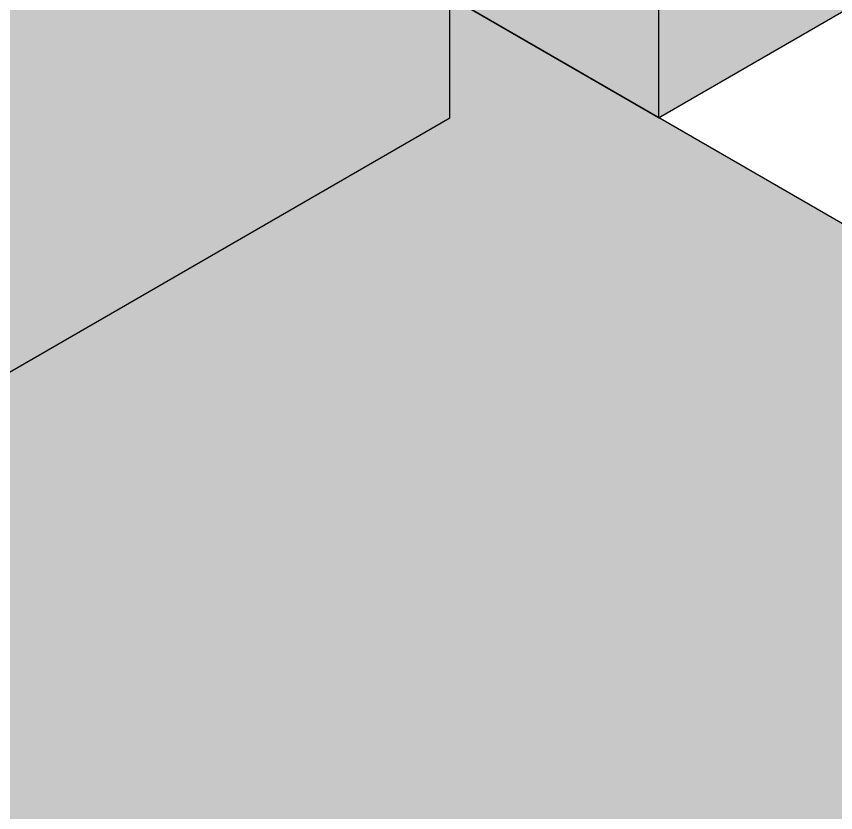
# Model space of a CAD drawing. Header units: millimetres. Extents: x -14722 to 26847, y -2950 to 35120.
# Drawn here: x 14223 to 17622, y 9868 to 13170 of the extents above; entities that cross this region are included whole.
import ezdxf

# ---------------------------------------------------------------- set-up
doc = ezdxf.new("R2010")
doc.units = ezdxf.units.MM
doc.header["$LTSCALE"] = 20
doc.layers.add('A-ANNO-PATT', color=8, linetype='CONTINUOUS', lineweight=9)
doc.layers.add('A-FLOR', color=7, linetype='CONTINUOUS', lineweight=25)

msp = doc.modelspace()

# ---------------------------------------------------------------- hatches: boundary and pattern name
at = {"layer": 'A-ANNO-PATT'}
for points in [[(7794.2, 8000), (16021.5, 12750), (16021.5, 25950), (7794.2, 21200)], [(7794.2, 8000), (16021.5, 12750), (16021.5, 25950), (7794.2, 21200)], [(7794.2, 8000), (16021.5, 12750), (16021.5, 25950), (7794.2, 21200)], [(16887.5, 12750), (5196.2, 19500), (5196.2, 23000), (16887.5, 16250)], [(16887.5, 12750), (5196.2, 19500), (5196.2, 23000), (16887.5, 16250)], [(16887.5, 12750), (5196.2, 19500), (5196.2, 23000), (16887.5, 16250)], [(0, -500), (19918.6, 11000), (5196.2, 19500), (-14722.4, 8000)], [(0, -500), (19918.6, 11000), (5196.2, 19500), (-14722.4, 8000)], [(0, -500), (19918.6, 11000), (5196.2, 19500), (-14722.4, 8000)], [(16887.5, 12750), (20871.2, 15050), (20871.2, 18550), (16887.5, 16250)], [(16887.5, 12750), (20871.2, 15050), (20871.2, 18550), (16887.5, 16250)], [(16887.5, 12750), (20871.2, 15050), (20871.2, 18550), (16887.5, 16250)]]:
    msp.add_hatch(color=7, dxfattribs=at).paths.add_polyline_path(points)

# ---------------------------------------------------------------- linework, layer by layer
at = {"layer": 'A-FLOR'}
for points in [[(7794.2, 8000), (16021.5, 12750), (16021.5, 25950), (7794.2, 21200)], [(7794.2, 8000), (16021.5, 12750), (16021.5, 25950), (7794.2, 21200)], [(7794.2, 8000), (16021.5, 12750), (16021.5, 25950), (7794.2, 21200)], [(16887.5, 12750), (5196.2, 19500), (5196.2, 23000), (16887.5, 16250)], [(16887.5, 12750), (5196.2, 19500), (5196.2, 23000), (16887.5, 16250)], [(16887.5, 12750), (5196.2, 19500), (5196.2, 23000), (16887.5, 16250)], [(0, -500), (19918.6, 11000), (5196.2, 19500), (-14722.4, 8000)], [(0, -500), (19918.6, 11000), (5196.2, 19500), (-14722.4, 8000)], [(0, -500), (19918.6, 11000), (5196.2, 19500), (-14722.4, 8000)], [(16887.5, 12750), (20871.2, 15050), (20871.2, 18550), (16887.5, 16250)], [(16887.5, 12750), (20871.2, 15050), (20871.2, 18550), (16887.5, 16250)], [(16887.5, 12750), (20871.2, 15050), (20871.2, 18550), (16887.5, 16250)]]:
    msp.add_lwpolyline(points, close=True, dxfattribs=at)

doc.saveas('drawing.dxf')
